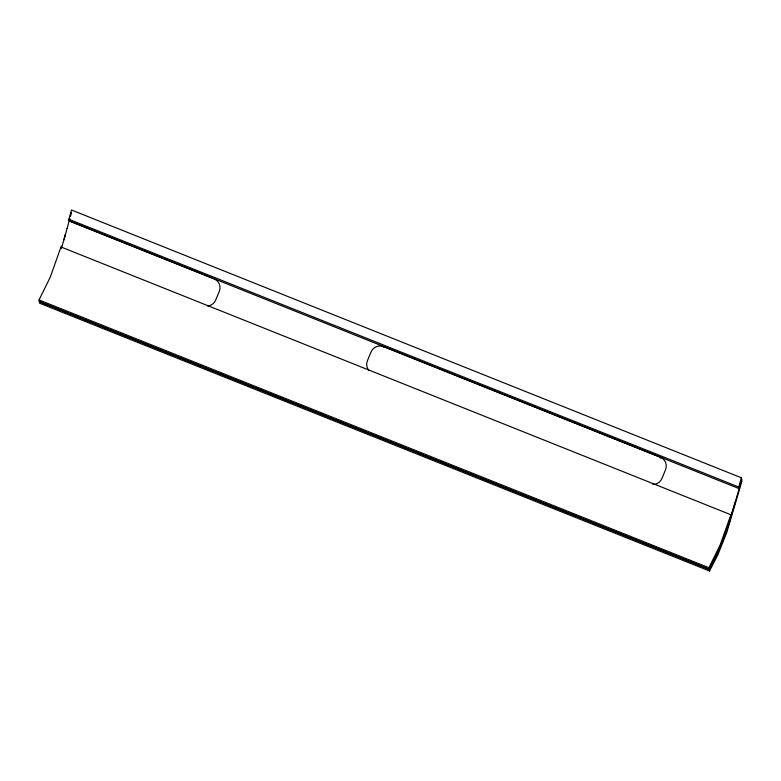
<?xml version="1.0" encoding="UTF-8"?>
<svg xmlns="http://www.w3.org/2000/svg" width="781" height="781" viewBox="0 0 781 781"><rect width="100%" height="100%" fill="white"/><g stroke="black" fill="none" stroke-linecap="round" stroke-linejoin="round"><path stroke-width="1.17" d="M741.364 477.777L738.787 487.041L739.07 488.603L69.187 220.828L68.904 219.266L71.471 210.001L741.364 477.777L741.95 481.067L726.867 532.154L717.905 554.715L709.529 570.999L39.636 303.223L39.05 299.933L50.209 277.294L60.986 246.972L730.879 514.747L731.153 516.309L729.015 523.094L721.742 543.312L715.962 556.492L709.216 569.281L39.333 301.495M67.137 228.482L69.899 218.211M69.529 219.812L69.206 220.984L214.062 278.885A9.645 9.518 -10.2 0 1 219.334 291.284L215.673 300.109A9.645 9.518 -10.2 0 1 207.6 306.025M69.812 221.384L69.978 220.798M737.03 496.267L740.105 484.874M70.466 216.171L70.632 215.595M739.871 485.694L740.837 482.219M71.276 213.291L71.432 212.715L70.524 215.986M67.107 228.325L63.915 239.874M737 496.111L726.584 530.582M740.124 485.03L741.638 479.339M65.516 234.007L62.226 245.605M735.409 501.792L728.497 524.705L722.376 541.955M61.523 247.909L62.197 245.449M730.879 514.747L720.102 545.079L708.933 567.719L709.529 570.999M724.514 536.127L715.015 558.659M720.043 547.422L709.246 569.437L39.362 301.661M709.216 569.281L712.194 563.931M68.904 219.266L738.787 487.041M368.974 370.526A9.645 9.518 -10.2 0 1 367.402 360.763L371.053 351.928A9.645 9.518 -10.2 0 1 383.637 346.676L660.316 457.266A9.645 9.518 -10.2 0 1 665.578 469.664L661.927 478.489A9.645 9.518 -10.2 0 1 652.887 484.445M39.05 299.933L708.933 567.719M660.326 457.363L660.453 458.047M383.637 346.676L383.725 347.164M60.986 246.972L61.269 248.534"/></g></svg>
